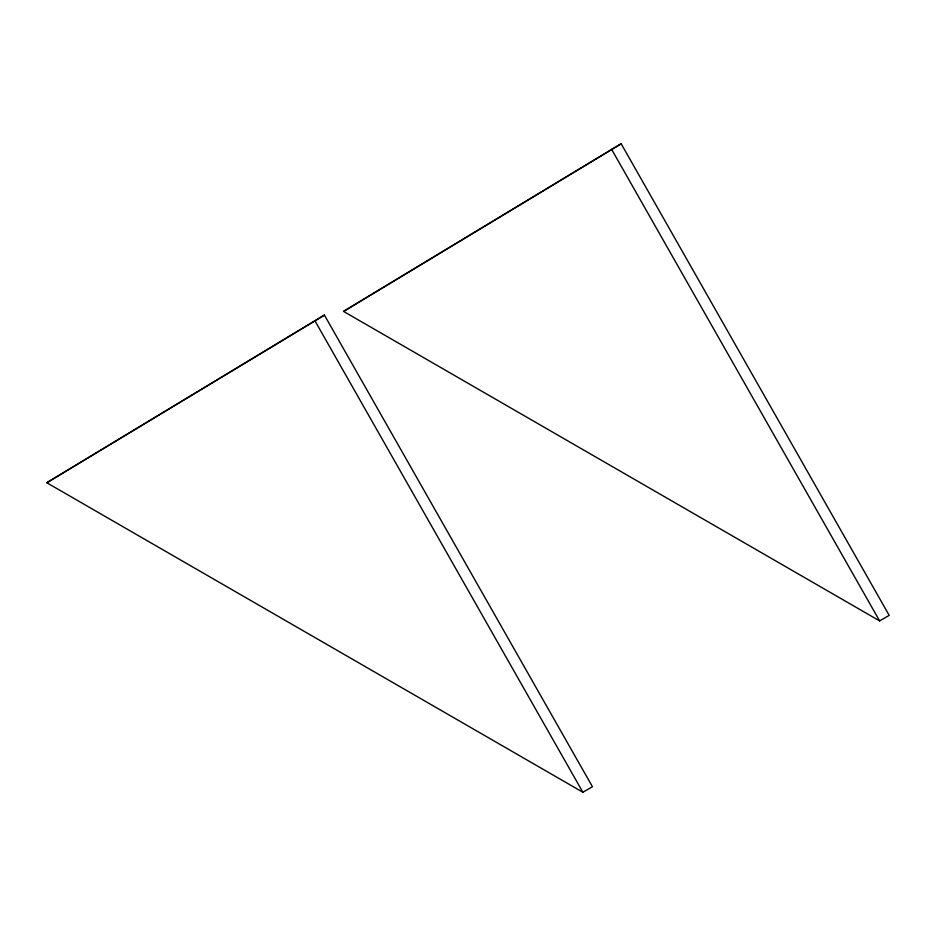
<?xml version="1.0" encoding="UTF-8"?>
<svg xmlns="http://www.w3.org/2000/svg" width="936" height="936" viewBox="0 0 936 936"><rect width="100%" height="100%" fill="white"/><g stroke="black" fill="none" stroke-linecap="round" stroke-linejoin="round"><path stroke-width="1.4" d="M46.8 482.742L324.406 315.093L592.441 786.708L582.871 792.242L46.8 482.742L324.406 315.093M343.559 311.407L621.165 143.758L889.2 615.385L879.629 620.907L343.559 311.407L621.165 143.758M611.594 149.292L879.629 620.907M314.835 320.615L582.871 792.242"/></g></svg>
